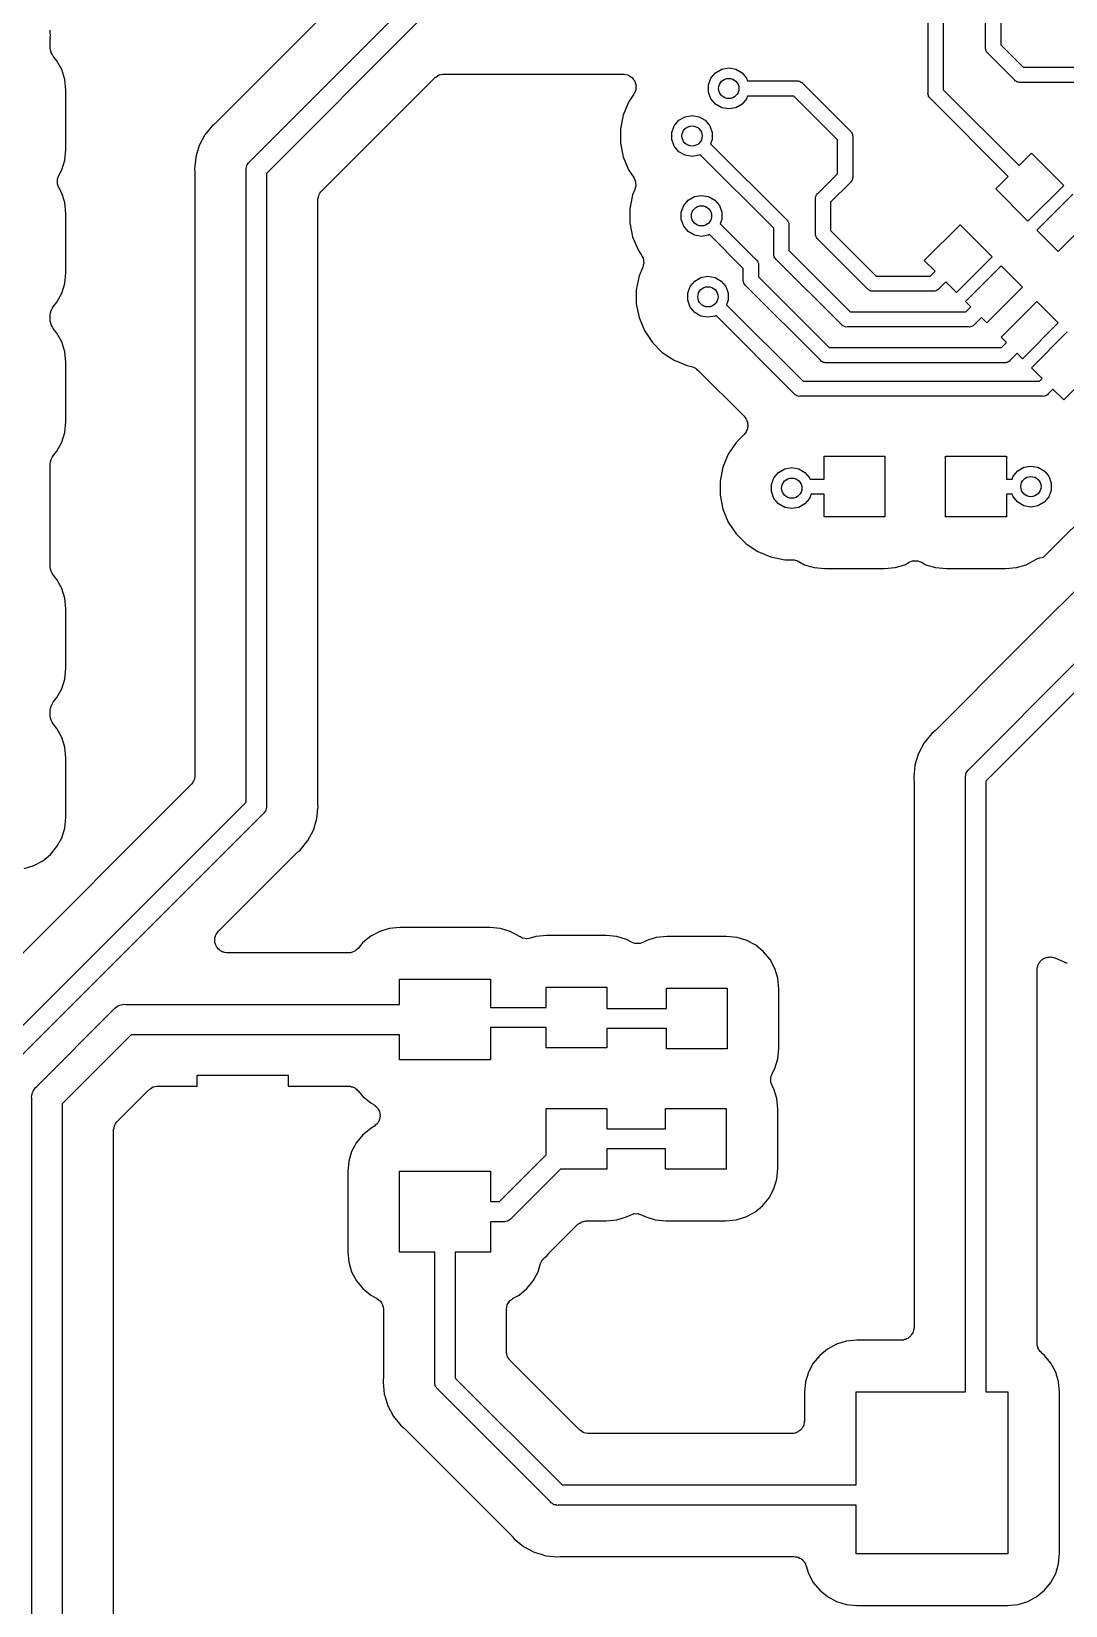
# Model space of a CAD drawing. Extents: x 552.7 to 632.3, y 410.9 to 459.8.
# Drawn here: x 580.66 to 590.88, y 419.6 to 435.16 of the extents above; entities that cross this region are included whole.
import ezdxf

# ---------------------------------------------------------------- set-up
doc = ezdxf.new("R2010")
doc.units = 0
doc.header["$MEASUREMENT"] = 0
doc.layers.add('BLACK', color=7, linetype='CONTINUOUS')

msp = doc.modelspace()

# ---------------------------------------------------------------- linework, layer by layer
at = {"layer": 'BLACK', "linetype": 'CONTINUOUS'}
for p, q in [((589.52, 434.558), (589.52, 435.924)), ((589.67, 435.896), (589.67, 434.585)), ((583.645, 435.425), (582.476, 434.255)), ((582.812, 433.874), (584.356, 435.418)), ((590.089, 435.004), (590.089, 435.503)), ((590.239, 435.475), (590.239, 435.031)), ((584.471, 435.25), (582.98, 433.759)), ((580.843, 435.153), (580.841, 435.175)), ((580.842, 435.088), (580.844, 435.095)), ((580.842, 434.999), (580.842, 435.088)), ((580.846, 435.127), (580.843, 435.153)), ((580.843, 435.153), (580.843, 435.153)), ((580.843, 435.101), (580.846, 435.127)), ((580.844, 435.095), (580.843, 435.101)), ((580.846, 434.978), (580.842, 434.999)), ((580.85, 434.957), (580.846, 434.978)), ((580.85, 434.956), (580.85, 434.957)), ((580.861, 434.937), (580.85, 434.956)), ((580.85, 434.956), (580.85, 434.956)), ((580.871, 434.919), (580.861, 434.937)), ((580.909, 434.873), (580.871, 434.919)), ((590.088, 434.994), (590.089, 435.004)), ((590.091, 434.984), (590.088, 434.994)), ((590.092, 434.974), (590.091, 434.984)), ((590.094, 434.971), (590.092, 434.974)), ((590.095, 434.968), (590.094, 434.971)), ((590.101, 434.96), (590.095, 434.968)), ((590.106, 434.951), (590.101, 434.96)), ((590.113, 434.945), (590.106, 434.951)), ((590.375, 434.683), (590.113, 434.945)), ((590.239, 435.031), (590.462, 434.809)), ((580.956, 434.785), (580.909, 434.873)), ((580.985, 434.689), (580.956, 434.785)), ((584.681, 434.73), (584.686, 434.732)), ((584.686, 434.732), (584.691, 434.734)), ((584.691, 434.734), (584.707, 434.737)), ((584.707, 434.737), (584.723, 434.742)), ((584.723, 434.742), (584.729, 434.741)), ((584.729, 434.741), (584.734, 434.742)), ((584.734, 434.742), (586.507, 434.742)), ((586.507, 434.742), (586.512, 434.741)), ((586.512, 434.741), (586.516, 434.742)), ((586.516, 434.742), (586.533, 434.737)), ((586.533, 434.737), (586.551, 434.734)), ((586.551, 434.734), (586.554, 434.732)), ((586.554, 434.732), (586.559, 434.731)), ((586.559, 434.731), (586.573, 434.721)), ((587.374, 434.7), (587.42, 434.754)), ((587.42, 434.754), (587.481, 434.79)), ((587.481, 434.79), (587.55, 434.802)), ((587.55, 434.802), (587.62, 434.79)), ((587.62, 434.79), (587.681, 434.754)), ((587.681, 434.754), (587.726, 434.7)), ((590.462, 434.809), (591.085, 434.809)), ((580.996, 434.583), (580.985, 434.689)), ((580.996, 433.995), (580.996, 434.583)), ((583.525, 433.585), (584.645, 434.705)), ((584.645, 434.705), (584.649, 434.708)), ((584.649, 434.708), (584.653, 434.712)), ((584.653, 434.712), (584.667, 434.721)), ((584.667, 434.721), (584.681, 434.73)), ((586.573, 434.721), (586.589, 434.712)), ((586.589, 434.712), (586.592, 434.709)), ((586.592, 434.709), (586.595, 434.707)), ((586.595, 434.707), (586.606, 434.692)), ((586.606, 434.692), (586.617, 434.678)), ((586.617, 434.678), (586.619, 434.675)), ((586.619, 434.675), (586.621, 434.671)), ((586.621, 434.671), (586.626, 434.654)), ((586.631, 434.585), (586.624, 434.568)), ((586.626, 434.654), (586.632, 434.637)), ((586.632, 434.593), (586.631, 434.589)), ((586.631, 434.589), (586.631, 434.585)), ((586.632, 434.637), (586.632, 434.633)), ((586.632, 434.633), (586.634, 434.629)), ((586.634, 434.629), (586.632, 434.611)), ((586.632, 434.611), (586.632, 434.593)), ((587.35, 434.634), (587.374, 434.7)), ((587.35, 434.564), (587.35, 434.634)), ((587.726, 434.7), (587.736, 434.674)), ((587.736, 434.674), (588.22, 434.674)), ((588.22, 434.674), (588.23, 434.675)), ((588.23, 434.675), (588.24, 434.672)), ((588.24, 434.672), (588.25, 434.67)), ((588.25, 434.67), (588.253, 434.669)), ((588.253, 434.669), (588.256, 434.668)), ((588.256, 434.668), (588.264, 434.662)), ((588.264, 434.662), (588.273, 434.657)), ((588.273, 434.657), (588.279, 434.65)), ((588.279, 434.65), (588.752, 434.177)), ((589.67, 434.585), (590.42, 433.836)), ((590.382, 434.675), (590.375, 434.683)), ((590.39, 434.67), (590.382, 434.675)), ((590.398, 434.665), (590.39, 434.67)), ((590.402, 434.664), (590.398, 434.665)), ((590.405, 434.662), (590.402, 434.664)), ((590.414, 434.66), (590.405, 434.662)), ((590.424, 434.658), (590.414, 434.66)), ((590.434, 434.659), (590.424, 434.658)), ((591.057, 434.659), (590.434, 434.659)), ((586.56, 434.465), (586.506, 434.336)), ((586.613, 434.544), (586.56, 434.465)), ((586.615, 434.548), (586.613, 434.544)), ((586.617, 434.551), (586.615, 434.548)), ((586.624, 434.568), (586.617, 434.551)), ((587.374, 434.497), (587.35, 434.564)), ((587.42, 434.443), (587.374, 434.497)), ((587.481, 434.408), (587.42, 434.443)), ((587.681, 434.443), (587.62, 434.408)), ((587.726, 434.497), (587.681, 434.443)), ((587.736, 434.524), (587.726, 434.497)), ((588.193, 434.524), (587.736, 434.524)), ((588.626, 434.09), (588.193, 434.524)), ((589.519, 434.548), (589.52, 434.558)), ((589.522, 434.538), (589.519, 434.548)), ((589.523, 434.528), (589.522, 434.538)), ((589.525, 434.525), (589.523, 434.528)), ((589.526, 434.522), (589.525, 434.525)), ((589.532, 434.514), (589.526, 434.522)), ((589.537, 434.505), (589.532, 434.514)), ((589.544, 434.499), (589.537, 434.505)), ((590.313, 433.73), (589.544, 434.499)), ((586.506, 434.336), (586.479, 434.199)), ((587.011, 434.231), (587.056, 434.285)), ((587.056, 434.285), (587.118, 434.32)), ((587.118, 434.32), (587.187, 434.332)), ((587.187, 434.332), (587.256, 434.32)), ((587.256, 434.32), (587.318, 434.285)), ((587.318, 434.285), (587.363, 434.231)), ((587.55, 434.396), (587.481, 434.408)), ((587.62, 434.408), (587.55, 434.396)), ((582.372, 434.139), (582.316, 434.034)), ((582.448, 434.232), (582.372, 434.139)), ((582.466, 434.247), (582.448, 434.232)), ((582.47, 434.252), (582.466, 434.247)), ((582.476, 434.255), (582.47, 434.252)), ((586.479, 434.199), (586.479, 434.059)), ((586.987, 434.164), (587.011, 434.231)), ((586.987, 434.094), (586.987, 434.164)), ((587.363, 434.231), (587.387, 434.164)), ((587.387, 434.164), (587.387, 434.094)), ((588.752, 434.177), (588.759, 434.171)), ((588.759, 434.171), (588.764, 434.162)), ((588.764, 434.162), (588.77, 434.154)), ((588.77, 434.154), (588.771, 434.151)), ((588.771, 434.151), (588.772, 434.148)), ((588.772, 434.148), (588.774, 434.138)), ((588.774, 434.138), (588.777, 434.128)), ((588.777, 434.128), (588.776, 434.118)), ((588.776, 434.118), (588.776, 433.729)), ((580.985, 433.89), (580.996, 433.995)), ((582.292, 433.957), (582.281, 433.919)), ((582.316, 434.034), (582.292, 433.957)), ((582.292, 433.957), (582.292, 433.957)), ((586.479, 434.059), (586.506, 433.923)), ((587.011, 434.028), (586.987, 434.094)), ((587.056, 433.974), (587.011, 434.028)), ((587.118, 433.938), (587.056, 433.974)), ((587.387, 434.094), (587.371, 434.051)), ((587.371, 434.051), (588.12, 433.302)), ((588.626, 433.756), (588.626, 434.09)), ((590.42, 433.836), (590.543, 433.96)), ((590.543, 433.96), (590.861, 433.641)), ((580.956, 433.794), (580.985, 433.89)), ((582.281, 433.919), (582.269, 433.8)), ((582.269, 433.8), (582.271, 433.776)), ((582.779, 433.809), (582.782, 433.822)), ((582.78, 433.796), (582.779, 433.809)), ((582.782, 433.822), (582.785, 433.835)), ((582.785, 433.835), (582.787, 433.839)), ((582.787, 433.839), (582.788, 433.843)), ((582.788, 433.843), (582.796, 433.854)), ((582.796, 433.854), (582.802, 433.865)), ((582.802, 433.865), (582.812, 433.874)), ((586.506, 433.923), (586.56, 433.794)), ((587.187, 433.926), (587.118, 433.938)), ((587.256, 433.938), (587.187, 433.926)), ((587.266, 433.944), (587.256, 433.938)), ((587.994, 433.216), (587.266, 433.944)), ((580.913, 433.698), (580.915, 433.702)), ((580.914, 433.68), (580.913, 433.698)), ((580.913, 433.662), (580.914, 433.68)), ((580.915, 433.658), (580.913, 433.662)), ((580.915, 433.706), (580.921, 433.722)), ((580.915, 433.702), (580.915, 433.706)), ((580.915, 433.653), (580.915, 433.658)), ((580.921, 433.637), (580.915, 433.653)), ((580.921, 433.722), (580.927, 433.739)), ((580.927, 433.739), (580.956, 433.794)), ((582.271, 433.776), (582.271, 433.77)), ((582.271, 433.77), (582.272, 433.764)), ((582.272, 433.764), (582.272, 428.506)), ((582.78, 428.479), (582.78, 433.796)), ((582.98, 433.759), (582.98, 427.504)), ((586.56, 433.794), (586.61, 433.718)), ((586.61, 433.718), (586.618, 433.701)), ((586.618, 433.701), (586.626, 433.685)), ((586.626, 433.685), (586.626, 433.681)), ((586.626, 433.681), (586.628, 433.677)), ((586.628, 433.677), (586.629, 433.66)), ((586.629, 433.66), (586.632, 433.642)), ((586.632, 433.642), (586.631, 433.638)), ((588.432, 433.562), (588.626, 433.756)), ((588.752, 433.67), (588.557, 433.476)), ((588.759, 433.676), (588.752, 433.67)), ((588.764, 433.685), (588.759, 433.676)), ((588.77, 433.693), (588.764, 433.685)), ((588.771, 433.696), (588.77, 433.693)), ((588.772, 433.699), (588.771, 433.696)), ((588.774, 433.709), (588.772, 433.699)), ((588.777, 433.719), (588.774, 433.709)), ((588.776, 433.729), (588.777, 433.719)), ((590.19, 433.606), (590.313, 433.73)), ((590.861, 433.641), (590.508, 433.288)), ((580.927, 433.62), (580.921, 433.637)), ((580.956, 433.565), (580.927, 433.62)), ((580.985, 433.47), (580.956, 433.565)), ((583.488, 433.507), (583.493, 433.523)), ((583.489, 433.501), (583.488, 433.507)), ((583.488, 433.496), (583.489, 433.501)), ((583.488, 427.536), (583.488, 433.496)), ((583.493, 433.523), (583.496, 433.539)), ((583.496, 433.539), (583.498, 433.544)), ((583.498, 433.544), (583.5, 433.549)), ((583.5, 433.549), (583.509, 433.563)), ((583.509, 433.563), (583.518, 433.577)), ((583.518, 433.577), (583.522, 433.581)), ((583.522, 433.581), (583.525, 433.585)), ((586.6, 433.546), (586.573, 433.409)), ((586.622, 433.599), (586.6, 433.546)), ((586.626, 433.616), (586.622, 433.599)), ((586.631, 433.633), (586.626, 433.616)), ((586.631, 433.638), (586.631, 433.633)), ((587.105, 433.441), (587.15, 433.495)), ((587.15, 433.495), (587.212, 433.53)), ((587.212, 433.53), (587.281, 433.542)), ((587.281, 433.542), (587.35, 433.53)), ((587.35, 433.53), (587.412, 433.495)), ((587.412, 433.495), (587.457, 433.441)), ((588.407, 433.514), (588.409, 433.523)), ((588.407, 433.504), (588.407, 433.514)), ((588.407, 433.167), (588.407, 433.504)), ((588.409, 433.523), (588.411, 433.533)), ((588.411, 433.533), (588.413, 433.536)), ((588.413, 433.539), (588.419, 433.547)), ((588.413, 433.536), (588.413, 433.539)), ((588.419, 433.547), (588.424, 433.556)), ((588.424, 433.556), (588.432, 433.562)), ((590.508, 433.288), (590.19, 433.606)), ((590.596, 433.199), (590.95, 433.553)), ((580.996, 433.364), (580.985, 433.47)), ((580.996, 432.776), (580.996, 433.364)), ((586.573, 433.409), (586.573, 433.27)), ((587.081, 433.375), (587.105, 433.441)), ((587.081, 433.304), (587.081, 433.375)), ((587.457, 433.441), (587.481, 433.375)), ((587.481, 433.375), (587.481, 433.304)), ((588.557, 433.476), (588.557, 433.195)), ((591.162, 433.341), (590.808, 432.987)), ((586.573, 433.27), (586.6, 433.133)), ((587.105, 433.238), (587.081, 433.304)), ((587.15, 433.184), (587.105, 433.238)), ((587.212, 433.148), (587.15, 433.184)), ((587.481, 433.304), (587.465, 433.261)), ((587.465, 433.261), (587.82, 432.906)), ((587.994, 432.968), (587.994, 433.216)), ((588.12, 433.302), (588.128, 433.296)), ((588.128, 433.296), (588.133, 433.287)), ((588.133, 433.287), (588.138, 433.279)), ((588.138, 433.279), (588.139, 433.276)), ((588.139, 433.276), (588.141, 433.273)), ((588.141, 433.273), (588.143, 433.263)), ((588.143, 433.263), (588.145, 433.253)), ((588.145, 433.253), (588.144, 433.244)), ((588.144, 433.244), (588.144, 432.996)), ((588.557, 433.195), (589.008, 432.744)), ((589.483, 432.899), (589.836, 433.252)), ((589.836, 433.252), (590.154, 432.934)), ((590.808, 432.987), (590.596, 433.199)), ((586.6, 433.133), (586.654, 433.004)), ((587.281, 433.136), (587.212, 433.148)), ((587.35, 433.148), (587.281, 433.136)), ((587.36, 433.154), (587.35, 433.148)), ((587.694, 432.82), (587.36, 433.154)), ((588.407, 433.157), (588.407, 433.167)), ((588.409, 433.148), (588.407, 433.157)), ((588.411, 433.138), (588.409, 433.148)), ((588.413, 433.135), (588.411, 433.138)), ((588.413, 433.132), (588.413, 433.135)), ((588.419, 433.124), (588.413, 433.132)), ((588.424, 433.115), (588.419, 433.124)), ((588.432, 433.109), (588.424, 433.115)), ((588.922, 432.618), (588.432, 433.109)), ((586.654, 433.004), (586.688, 432.952)), ((586.688, 432.952), (586.695, 432.936)), ((586.695, 432.936), (586.704, 432.92)), ((586.704, 432.92), (586.704, 432.916)), ((586.704, 432.916), (586.706, 432.912)), ((586.709, 432.868), (586.704, 432.851)), ((586.706, 432.912), (586.707, 432.894)), ((586.707, 432.894), (586.709, 432.876)), ((586.709, 432.876), (586.708, 432.872)), ((586.708, 432.872), (586.709, 432.868)), ((587.82, 432.906), (587.828, 432.9)), ((587.828, 432.9), (587.833, 432.891)), ((587.833, 432.891), (587.838, 432.883)), ((587.838, 432.883), (587.839, 432.88)), ((587.839, 432.88), (587.841, 432.877)), ((587.841, 432.877), (587.843, 432.867)), ((587.843, 432.867), (587.845, 432.857)), ((587.994, 432.958), (587.994, 432.968)), ((587.996, 432.949), (587.994, 432.958)), ((587.998, 432.939), (587.996, 432.949)), ((588, 432.936), (587.998, 432.939)), ((588, 432.933), (588, 432.936)), ((588.006, 432.924), (588, 432.933)), ((588.011, 432.916), (588.006, 432.924)), ((588.019, 432.909), (588.011, 432.916)), ((588.663, 432.265), (588.019, 432.909)), ((588.144, 432.996), (588.75, 432.391)), ((589.589, 432.793), (589.483, 432.899)), ((590.154, 432.934), (589.801, 432.581)), ((580.985, 432.67), (580.996, 432.776)), ((586.664, 432.746), (586.636, 432.609)), ((586.7, 432.833), (586.664, 432.746)), ((586.704, 432.851), (586.7, 432.833)), ((587.214, 432.695), (587.275, 432.73)), ((587.275, 432.73), (587.344, 432.742)), ((587.344, 432.742), (587.414, 432.73)), ((587.414, 432.73), (587.475, 432.695)), ((587.694, 432.707), (587.694, 432.82)), ((587.845, 432.857), (587.844, 432.848)), ((587.844, 432.848), (587.844, 432.735)), ((587.844, 432.735), (588.542, 432.037)), ((589.008, 432.744), (589.54, 432.744)), ((589.54, 432.744), (589.589, 432.793)), ((589.889, 432.492), (590.243, 432.846)), ((590.243, 432.846), (590.455, 432.634)), ((580.909, 432.486), (580.956, 432.575)), ((580.956, 432.575), (580.985, 432.67)), ((586.636, 432.609), (586.636, 432.469)), ((587.144, 432.574), (587.169, 432.641)), ((587.144, 432.504), (587.144, 432.574)), ((587.169, 432.641), (587.214, 432.695)), ((587.475, 432.695), (587.52, 432.641)), ((587.52, 432.641), (587.544, 432.574)), ((587.544, 432.574), (587.544, 432.504)), ((587.694, 432.697), (587.694, 432.707)), ((587.696, 432.687), (587.694, 432.697)), ((587.698, 432.677), (587.696, 432.687)), ((587.7, 432.675), (587.698, 432.677)), ((587.7, 432.671), (587.7, 432.675)), ((587.706, 432.663), (587.7, 432.671)), ((587.711, 432.655), (587.706, 432.663)), ((587.719, 432.648), (587.711, 432.655)), ((588.456, 431.911), (587.719, 432.648)), ((588.928, 432.611), (588.922, 432.618)), ((588.937, 432.606), (588.928, 432.611)), ((588.945, 432.6), (588.937, 432.606)), ((588.948, 432.599), (588.945, 432.6)), ((588.951, 432.598), (588.948, 432.599)), ((588.961, 432.596), (588.951, 432.598)), ((588.971, 432.593), (588.961, 432.596)), ((588.981, 432.594), (588.971, 432.593)), ((589.568, 432.594), (588.981, 432.594)), ((589.578, 432.593), (589.568, 432.594)), ((589.587, 432.596), (589.578, 432.593)), ((589.597, 432.598), (589.587, 432.596)), ((589.6, 432.599), (589.597, 432.598)), ((589.603, 432.6), (589.6, 432.599)), ((589.611, 432.606), (589.603, 432.6)), ((589.62, 432.611), (589.611, 432.606)), ((589.626, 432.618), (589.62, 432.611)), ((589.695, 432.687), (589.626, 432.618)), ((589.801, 432.581), (589.695, 432.687)), ((590.455, 432.634), (590.101, 432.28)), ((580.846, 432.381), (580.85, 432.402)), ((580.85, 432.403), (580.861, 432.422)), ((580.85, 432.402), (580.85, 432.403)), ((580.85, 432.403), (580.85, 432.403)), ((580.861, 432.422), (580.871, 432.441)), ((580.871, 432.441), (580.909, 432.486)), ((586.636, 432.469), (586.664, 432.333)), ((587.169, 432.438), (587.144, 432.504)), ((587.214, 432.384), (587.169, 432.438)), ((587.544, 432.504), (587.529, 432.461)), ((587.529, 432.461), (588.285, 431.705)), ((589.942, 432.439), (589.889, 432.492)), ((589.894, 432.391), (589.942, 432.439)), ((590.243, 432.139), (590.596, 432.492)), ((590.596, 432.492), (590.808, 432.28)), ((580.842, 432.36), (580.846, 432.381)), ((580.842, 432.307), (580.842, 432.36)), ((580.846, 432.286), (580.842, 432.307)), ((580.85, 432.265), (580.846, 432.286)), ((580.85, 432.264), (580.85, 432.265)), ((580.85, 432.263), (580.85, 432.264)), ((580.861, 432.245), (580.85, 432.263)), ((580.871, 432.226), (580.861, 432.245)), ((586.664, 432.333), (586.717, 432.204)), ((587.275, 432.348), (587.214, 432.384)), ((587.344, 432.336), (587.275, 432.348)), ((587.414, 432.348), (587.344, 432.336)), ((587.424, 432.354), (587.414, 432.348)), ((588.198, 431.579), (587.424, 432.354)), ((588.67, 432.257), (588.663, 432.265)), ((588.678, 432.252), (588.67, 432.257)), ((588.687, 432.247), (588.678, 432.252)), ((588.69, 432.246), (588.687, 432.247)), ((588.693, 432.244), (588.69, 432.246)), ((588.702, 432.242), (588.693, 432.244)), ((588.712, 432.24), (588.702, 432.242)), ((588.722, 432.241), (588.712, 432.24)), ((589.921, 432.241), (588.722, 432.241)), ((588.75, 432.391), (589.894, 432.391)), ((589.931, 432.24), (589.921, 432.241)), ((589.941, 432.242), (589.931, 432.24)), ((589.951, 432.244), (589.941, 432.242)), ((589.954, 432.246), (589.951, 432.244)), ((589.957, 432.247), (589.954, 432.246)), ((589.965, 432.252), (589.957, 432.247)), ((589.974, 432.257), (589.965, 432.252)), ((589.98, 432.265), (589.974, 432.257)), ((590.048, 432.333), (589.98, 432.265)), ((590.101, 432.28), (590.048, 432.333)), ((590.808, 432.28), (590.455, 431.927)), ((580.909, 432.18), (580.871, 432.226)), ((580.956, 432.092), (580.909, 432.18)), ((580.985, 431.996), (580.956, 432.092)), ((586.717, 432.204), (586.795, 432.088)), ((586.795, 432.088), (586.893, 431.989)), ((590.296, 432.086), (590.243, 432.139)), ((590.247, 432.037), (590.296, 432.086)), ((590.543, 431.838), (590.897, 432.192)), ((580.996, 431.891), (580.985, 431.996)), ((586.893, 431.989), (587.009, 431.912)), ((588.542, 432.037), (590.247, 432.037)), ((590.402, 431.98), (590.333, 431.911)), ((590.455, 431.927), (590.402, 431.98)), ((580.996, 431.303), (580.996, 431.891)), ((587.009, 431.912), (587.138, 431.858)), ((587.138, 431.858), (587.179, 431.85)), ((587.179, 431.85), (587.193, 431.845)), ((587.193, 431.845), (587.207, 431.841)), ((587.207, 431.841), (587.213, 431.837)), ((587.213, 431.837), (587.22, 431.834)), ((587.22, 431.834), (587.231, 431.824)), ((587.231, 431.824), (587.244, 431.815)), ((587.244, 431.815), (587.702, 431.357)), ((588.462, 431.904), (588.456, 431.911)), ((588.471, 431.899), (588.462, 431.904)), ((588.479, 431.893), (588.471, 431.899)), ((588.482, 431.892), (588.479, 431.893)), ((588.485, 431.89), (588.482, 431.892)), ((588.495, 431.889), (588.485, 431.89)), ((588.504, 431.886), (588.495, 431.889)), ((588.514, 431.887), (588.504, 431.886)), ((590.275, 431.887), (588.514, 431.887)), ((590.285, 431.886), (590.275, 431.887)), ((590.294, 431.889), (590.285, 431.886)), ((590.304, 431.89), (590.294, 431.889)), ((590.307, 431.892), (590.304, 431.89)), ((590.31, 431.893), (590.307, 431.892)), ((590.318, 431.899), (590.31, 431.893)), ((590.327, 431.904), (590.318, 431.899)), ((590.333, 431.911), (590.327, 431.904)), ((590.649, 431.732), (590.543, 431.838)), ((591.215, 431.874), (590.861, 431.52)), ((588.285, 431.705), (590.622, 431.705)), ((590.622, 431.705), (590.649, 431.732)), ((590.755, 431.626), (590.708, 431.579)), ((590.861, 431.52), (590.755, 431.626)), ((588.205, 431.571), (588.198, 431.579)), ((588.213, 431.567), (588.205, 431.571)), ((588.222, 431.561), (588.213, 431.567)), ((588.225, 431.56), (588.222, 431.561)), ((588.228, 431.558), (588.225, 431.56)), ((588.238, 431.557), (588.228, 431.558)), ((588.247, 431.554), (588.238, 431.557)), ((588.257, 431.555), (588.247, 431.554)), ((590.65, 431.555), (588.257, 431.555)), ((590.66, 431.554), (590.65, 431.555)), ((590.669, 431.557), (590.66, 431.554)), ((590.679, 431.558), (590.669, 431.557)), ((590.682, 431.56), (590.679, 431.558)), ((590.685, 431.561), (590.682, 431.56)), ((590.693, 431.567), (590.685, 431.561)), ((590.702, 431.571), (590.693, 431.567)), ((590.708, 431.579), (590.702, 431.571)), ((587.702, 431.357), (587.708, 431.348)), ((587.708, 431.348), (587.716, 431.34)), ((587.716, 431.34), (587.721, 431.33)), ((587.721, 431.33), (587.727, 431.321)), ((587.727, 431.321), (587.73, 431.31)), ((587.73, 431.31), (587.735, 431.3)), ((580.956, 431.101), (580.985, 431.197)), ((580.985, 431.197), (580.996, 431.303)), ((587.702, 431.178), (587.623, 431.098)), ((587.708, 431.187), (587.702, 431.178)), ((587.716, 431.194), (587.708, 431.187)), ((587.721, 431.205), (587.716, 431.194)), ((587.727, 431.214), (587.721, 431.205)), ((587.73, 431.224), (587.727, 431.214)), ((587.735, 431.234), (587.73, 431.224)), ((587.735, 431.3), (587.736, 431.289)), ((587.736, 431.246), (587.735, 431.234)), ((587.736, 431.289), (587.739, 431.278)), ((587.739, 431.256), (587.736, 431.246)), ((587.739, 431.278), (587.738, 431.267)), ((587.738, 431.267), (587.739, 431.256)), ((580.871, 430.967), (580.909, 431.013)), ((580.909, 431.013), (580.956, 431.101)), ((587.623, 431.098), (587.545, 430.982)), ((580.842, 430.887), (580.846, 430.908)), ((580.842, 429.868), (580.842, 430.887)), ((580.846, 430.908), (580.85, 430.929)), ((580.85, 430.93), (580.861, 430.949)), ((580.85, 430.929), (580.85, 430.93)), ((580.85, 430.93), (580.85, 430.93)), ((580.861, 430.949), (580.871, 430.967)), ((587.492, 430.853), (587.465, 430.717)), ((587.545, 430.982), (587.492, 430.853)), ((588.103, 430.838), (588.173, 430.85)), ((588.173, 430.85), (588.242, 430.838)), ((588.494, 430.737), (588.494, 430.962)), ((588.494, 430.962), (589.094, 430.962)), ((589.094, 430.962), (589.094, 430.362)), ((589.694, 430.362), (589.694, 430.962)), ((589.694, 430.962), (590.294, 430.962)), ((590.294, 430.962), (590.294, 430.737)), ((590.407, 430.818), (590.468, 430.853)), ((590.468, 430.853), (590.537, 430.865)), ((590.537, 430.865), (590.607, 430.853)), ((590.607, 430.853), (590.668, 430.818)), ((587.465, 430.717), (587.465, 430.577)), ((587.973, 430.682), (587.997, 430.748)), ((587.997, 430.748), (588.042, 430.802)), ((588.042, 430.802), (588.103, 430.838)), ((588.242, 430.838), (588.303, 430.802)), ((588.303, 430.802), (588.348, 430.748)), ((588.348, 430.748), (588.353, 430.737)), ((588.353, 430.737), (588.494, 430.737)), ((590.294, 430.737), (590.352, 430.737)), ((590.352, 430.737), (590.361, 430.764)), ((590.361, 430.764), (590.407, 430.818)), ((590.668, 430.818), (590.713, 430.764)), ((590.713, 430.764), (590.737, 430.697)), ((590.737, 430.697), (590.737, 430.627)), ((587.465, 430.577), (587.492, 430.44)), ((587.973, 430.612), (587.973, 430.682)), ((587.997, 430.545), (587.973, 430.612)), ((588.042, 430.491), (587.997, 430.545)), ((588.348, 430.545), (588.303, 430.491)), ((588.364, 430.587), (588.348, 430.545)), ((588.494, 430.587), (588.364, 430.587)), ((588.494, 430.362), (588.494, 430.587)), ((590.352, 430.587), (590.294, 430.587)), ((590.294, 430.587), (590.294, 430.362)), ((590.361, 430.561), (590.352, 430.587)), ((590.407, 430.507), (590.361, 430.561)), ((590.663, 429.965), (591.299, 430.602)), ((590.713, 430.561), (590.668, 430.507)), ((590.737, 430.627), (590.713, 430.561)), ((587.492, 430.44), (587.545, 430.311)), ((588.103, 430.456), (588.042, 430.491)), ((588.173, 430.444), (588.103, 430.456)), ((588.242, 430.456), (588.173, 430.444)), ((588.303, 430.491), (588.242, 430.456)), ((590.468, 430.471), (590.407, 430.507)), ((590.537, 430.459), (590.468, 430.471)), ((590.607, 430.471), (590.537, 430.459)), ((590.668, 430.507), (590.607, 430.471)), ((587.545, 430.311), (587.623, 430.196)), ((589.094, 430.362), (588.494, 430.362)), ((590.294, 430.362), (589.694, 430.362)), ((587.623, 430.196), (587.721, 430.097)), ((587.721, 430.097), (587.837, 430.019)), ((587.837, 430.019), (587.966, 429.966)), ((587.966, 429.966), (588.103, 429.939)), ((588.103, 429.939), (588.177, 429.939)), ((588.177, 429.939), (588.186, 429.937)), ((588.186, 429.937), (588.195, 429.938)), ((588.195, 429.938), (588.207, 429.933)), ((588.207, 429.933), (588.22, 429.931)), ((588.22, 429.931), (588.228, 429.927)), ((588.228, 429.927), (588.237, 429.924)), ((588.237, 429.924), (588.299, 429.89)), ((589.29, 429.89), (589.334, 429.914)), ((589.334, 429.914), (589.351, 429.92)), ((589.351, 429.92), (589.368, 429.927)), ((589.368, 429.927), (589.372, 429.927)), ((589.372, 429.927), (589.376, 429.928)), ((589.376, 429.928), (589.394, 429.928)), ((589.394, 429.928), (589.412, 429.928)), ((589.412, 429.928), (589.416, 429.927)), ((589.416, 429.927), (589.42, 429.927)), ((589.42, 429.927), (589.437, 429.92)), ((589.437, 429.92), (589.454, 429.914)), ((589.454, 429.914), (589.499, 429.89)), ((591.316, 429.975), (590.425, 429.085)), ((590.49, 429.89), (590.584, 429.941)), ((590.584, 429.941), (590.585, 429.942)), ((590.585, 429.942), (590.588, 429.943)), ((590.588, 429.943), (590.589, 429.944)), ((590.589, 429.944), (590.591, 429.944)), ((590.591, 429.944), (590.597, 429.947)), ((590.597, 429.947), (590.609, 429.953)), ((590.609, 429.953), (590.618, 429.955)), ((590.618, 429.955), (590.626, 429.958)), ((590.626, 429.958), (590.663, 429.965)), ((580.846, 429.847), (580.842, 429.868)), ((580.85, 429.826), (580.846, 429.847)), ((580.85, 429.825), (580.85, 429.826)), ((580.85, 429.826), (580.85, 429.826)), ((580.861, 429.806), (580.85, 429.825)), ((580.871, 429.788), (580.861, 429.806)), ((580.909, 429.742), (580.871, 429.788)), ((588.299, 429.89), (588.395, 429.861)), ((588.395, 429.861), (588.501, 429.851)), ((588.501, 429.851), (589.088, 429.851)), ((589.088, 429.851), (589.194, 429.861)), ((589.194, 429.861), (589.29, 429.89)), ((589.499, 429.89), (589.595, 429.861)), ((589.595, 429.861), (589.701, 429.851)), ((589.701, 429.851), (590.288, 429.851)), ((592.218, 429.876), (590.09, 427.749)), ((590.288, 429.851), (590.394, 429.861)), ((590.394, 429.861), (590.49, 429.89)), ((580.956, 429.654), (580.909, 429.742)), ((580.985, 429.558), (580.956, 429.654)), ((580.996, 429.452), (580.985, 429.558)), ((580.996, 428.865), (580.996, 429.452)), ((590.425, 429.085), (589.586, 428.245)), ((590.425, 429.085), (590.425, 429.085)), ((580.985, 428.759), (580.996, 428.865)), ((589.922, 427.864), (590.999, 428.941)), ((580.909, 428.575), (580.956, 428.663)), ((580.956, 428.663), (580.985, 428.759)), ((580.85, 428.492), (580.861, 428.51)), ((580.861, 428.51), (580.871, 428.529)), ((580.871, 428.529), (580.909, 428.575)), ((582.272, 428.506), (582.272, 428.506)), ((582.272, 428.506), (582.272, 427.804)), ((580.842, 428.448), (580.846, 428.469)), ((580.842, 428.395), (580.842, 428.448)), ((580.846, 428.374), (580.842, 428.395)), ((580.846, 428.469), (580.85, 428.491)), ((580.85, 428.353), (580.846, 428.374)), ((580.85, 428.491), (580.85, 428.492)), ((580.85, 428.491), (580.85, 428.491)), ((580.85, 428.352), (580.85, 428.353)), ((580.861, 428.333), (580.85, 428.352)), ((580.85, 428.352), (580.85, 428.352)), ((582.78, 428.31), (582.78, 428.479)), ((582.78, 428.479), (582.78, 428.479)), ((580.871, 428.315), (580.861, 428.333)), ((580.909, 428.269), (580.871, 428.315)), ((580.956, 428.181), (580.909, 428.269)), ((582.78, 428.159), (582.78, 428.31)), ((589.558, 428.222), (589.482, 428.129)), ((589.576, 428.237), (589.558, 428.222)), ((589.58, 428.242), (589.576, 428.237)), ((589.586, 428.245), (589.58, 428.242)), ((580.985, 428.085), (580.956, 428.181)), ((580.996, 427.979), (580.985, 428.085)), ((582.78, 427.541), (582.78, 428.159)), ((582.78, 428.159), (582.78, 428.159)), ((589.482, 428.129), (589.426, 428.024)), ((580.996, 427.391), (580.996, 427.979)), ((589.391, 427.909), (589.379, 427.79)), ((589.403, 427.95), (589.391, 427.909)), ((589.426, 428.024), (589.403, 427.95)), ((589.403, 427.95), (589.403, 427.95)), ((582.251, 427.737), (582.242, 427.723)), ((582.26, 427.751), (582.251, 427.737)), ((582.262, 427.756), (582.26, 427.751)), ((582.264, 427.761), (582.262, 427.756)), ((582.267, 427.777), (582.264, 427.761)), ((582.272, 427.793), (582.267, 427.777)), ((582.272, 427.804), (582.271, 427.799)), ((582.271, 427.799), (582.272, 427.793)), ((589.379, 427.79), (589.381, 427.766)), ((589.381, 427.766), (589.381, 427.76)), ((589.381, 427.76), (589.382, 427.754)), ((589.382, 427.754), (589.382, 422.348)), ((589.889, 427.799), (589.892, 427.812)), ((589.89, 427.786), (589.889, 427.799)), ((589.89, 421.71), (589.89, 427.786)), ((589.892, 427.812), (589.895, 427.825)), ((589.895, 427.825), (589.897, 427.829)), ((589.897, 427.829), (589.898, 427.833)), ((589.898, 427.833), (589.906, 427.844)), ((589.906, 427.844), (589.912, 427.855)), ((589.912, 427.855), (589.922, 427.864)), ((590.09, 427.749), (590.09, 421.71)), ((582.235, 427.715), (579.606, 425.085)), ((582.238, 427.719), (582.235, 427.715)), ((582.242, 427.723), (582.238, 427.719)), ((579.942, 424.704), (582.78, 427.541)), ((582.948, 427.426), (580.11, 424.589)), ((582.958, 427.435), (582.948, 427.426)), ((582.964, 427.446), (582.958, 427.435)), ((582.972, 427.457), (582.964, 427.446)), ((582.973, 427.461), (582.972, 427.457)), ((582.975, 427.465), (582.973, 427.461)), ((582.978, 427.478), (582.975, 427.465)), ((582.981, 427.491), (582.978, 427.478)), ((582.98, 427.504), (582.981, 427.491)), ((583.479, 427.381), (583.489, 427.476)), ((583.489, 427.53), (583.488, 427.536)), ((583.489, 427.524), (583.489, 427.53)), ((583.491, 427.5), (583.489, 427.524)), ((583.489, 427.476), (583.491, 427.5)), ((583.489, 427.476), (583.489, 427.476)), ((580.956, 427.19), (580.985, 427.286)), ((580.985, 427.286), (580.996, 427.391)), ((583.388, 427.161), (583.444, 427.266)), ((583.444, 427.266), (583.479, 427.381)), ((580.909, 427.102), (580.956, 427.19)), ((583.312, 427.068), (583.388, 427.161)), ((580.68, 426.914), (580.768, 426.961)), ((580.768, 426.961), (580.845, 427.024)), ((580.845, 427.024), (580.909, 427.102)), ((582.507, 426.267), (583.284, 427.045)), ((583.284, 427.045), (583.29, 427.048)), ((583.29, 427.048), (583.294, 427.053)), ((583.294, 427.053), (583.312, 427.068)), ((580.584, 426.885), (580.68, 426.914)), ((582.47, 426.188), (582.471, 426.193)), ((582.471, 426.172), (582.47, 426.188)), ((582.471, 426.199), (582.477, 426.215)), ((582.471, 426.193), (582.471, 426.199)), ((582.471, 426.155), (582.471, 426.172)), ((582.477, 426.215), (582.481, 426.231)), ((582.481, 426.231), (582.485, 426.235)), ((582.485, 426.235), (582.486, 426.24)), ((582.486, 426.24), (582.497, 426.253)), ((582.497, 426.253), (582.507, 426.267)), ((584.01, 426.216), (583.933, 426.153)), ((584.099, 426.264), (584.01, 426.216)), ((584.194, 426.293), (584.099, 426.264)), ((584.3, 426.303), (584.194, 426.293)), ((585.188, 426.303), (584.3, 426.303)), ((585.294, 426.293), (585.188, 426.303)), ((585.389, 426.264), (585.294, 426.293)), ((585.489, 426.211), (585.389, 426.264)), ((585.491, 426.21), (585.489, 426.211)), ((585.504, 426.201), (585.491, 426.21)), ((585.508, 426.2), (585.504, 426.201)), ((585.512, 426.198), (585.508, 426.2)), ((585.53, 426.195), (585.512, 426.198)), ((585.547, 426.191), (585.53, 426.195)), ((585.551, 426.192), (585.547, 426.191)), ((585.555, 426.191), (585.551, 426.192)), ((585.573, 426.194), (585.555, 426.191)), ((585.591, 426.196), (585.573, 426.194)), ((585.644, 426.213), (585.591, 426.196)), ((585.75, 426.223), (585.644, 426.213)), ((586.338, 426.223), (585.75, 426.223)), ((586.444, 426.213), (586.338, 426.223)), ((586.539, 426.184), (586.444, 426.213)), ((586.588, 426.157), (586.539, 426.184)), ((586.739, 426.174), (586.708, 426.157)), ((586.834, 426.203), (586.739, 426.174)), ((586.94, 426.213), (586.834, 426.203)), ((587.528, 426.213), (586.94, 426.213)), ((587.634, 426.203), (587.528, 426.213)), ((587.729, 426.174), (587.634, 426.203)), ((587.818, 426.126), (587.729, 426.174)), ((582.473, 426.15), (582.471, 426.155)), ((582.474, 426.144), (582.473, 426.15)), ((582.481, 426.129), (582.474, 426.144)), ((582.486, 426.113), (582.481, 426.129)), ((582.49, 426.109), (582.486, 426.113)), ((582.492, 426.104), (582.49, 426.109)), ((582.504, 426.092), (582.492, 426.104)), ((582.515, 426.08), (582.504, 426.092)), ((582.52, 426.077), (582.515, 426.08)), ((582.524, 426.073), (582.52, 426.077)), ((582.539, 426.066), (582.524, 426.073)), ((582.553, 426.058), (582.539, 426.066)), ((582.559, 426.057), (582.553, 426.058)), ((582.564, 426.054), (582.559, 426.057)), ((582.58, 426.053), (582.564, 426.054)), ((582.596, 426.05), (582.58, 426.053)), ((583.788, 426.05), (582.596, 426.05)), ((583.8, 426.052), (583.788, 426.05)), ((583.812, 426.052), (583.8, 426.052)), ((583.822, 426.056), (583.812, 426.052)), ((583.832, 426.058), (583.822, 426.056)), ((583.842, 426.064), (583.832, 426.058)), ((583.853, 426.068), (583.842, 426.064)), ((583.861, 426.075), (583.853, 426.068)), ((583.87, 426.08), (583.861, 426.075)), ((583.878, 426.089), (583.87, 426.08)), ((583.887, 426.096), (583.878, 426.089)), ((583.933, 426.153), (583.887, 426.096)), ((586.606, 426.152), (586.588, 426.157)), ((586.622, 426.145), (586.606, 426.152)), ((586.626, 426.145), (586.622, 426.145)), ((586.63, 426.144), (586.626, 426.145)), ((586.648, 426.144), (586.63, 426.144)), ((586.666, 426.144), (586.648, 426.144)), ((586.67, 426.145), (586.666, 426.144)), ((586.674, 426.145), (586.67, 426.145)), ((586.691, 426.152), (586.674, 426.145)), ((586.708, 426.157), (586.691, 426.152)), ((587.895, 426.063), (587.818, 426.126)), ((587.958, 425.986), (587.895, 426.063)), ((588.006, 425.897), (587.958, 425.986)), ((588.035, 425.802), (588.006, 425.897)), ((590.598, 425.884), (590.6, 425.898)), ((590.598, 422.191), (590.598, 425.884)), ((590.6, 425.898), (590.601, 425.912)), ((590.601, 425.912), (590.604, 425.919)), ((590.604, 425.919), (590.606, 425.928)), ((590.606, 425.928), (590.613, 425.94)), ((590.613, 425.94), (590.618, 425.952)), ((590.618, 425.952), (590.624, 425.959)), ((590.624, 425.959), (590.628, 425.966)), ((590.628, 425.966), (590.638, 425.975)), ((590.638, 425.975), (590.648, 425.985)), ((590.648, 425.985), (590.655, 425.989)), ((590.655, 425.989), (590.661, 425.994)), ((590.661, 425.994), (590.675, 425.999)), ((590.675, 425.999), (590.687, 426.005)), ((590.687, 426.005), (590.695, 426.006)), ((590.695, 426.006), (590.703, 426.009)), ((590.703, 426.009), (590.717, 426.009)), ((590.717, 426.009), (590.731, 426.011)), ((590.731, 426.011), (590.739, 426.009)), ((590.739, 426.009), (590.747, 426.009)), ((590.747, 426.009), (590.76, 426.005)), ((590.76, 426.005), (590.774, 426.002)), ((590.774, 426.002), (590.897, 425.95)), ((584.294, 425.542), (584.294, 425.792)), ((584.294, 425.792), (585.194, 425.792)), ((585.194, 425.792), (585.194, 425.512)), ((585.744, 425.512), (585.744, 425.712)), ((585.744, 425.712), (586.344, 425.712)), ((586.344, 425.712), (586.344, 425.502)), ((588.045, 425.696), (588.035, 425.802)), ((586.934, 425.502), (586.934, 425.702)), ((586.934, 425.702), (587.534, 425.702)), ((587.534, 425.702), (587.534, 425.102)), ((588.045, 425.108), (588.045, 425.696)), ((580.709, 424.731), (581.471, 425.493)), ((581.471, 425.493), (581.484, 425.509)), ((581.484, 425.509), (581.501, 425.519)), ((581.501, 425.519), (581.518, 425.53)), ((581.518, 425.53), (581.524, 425.532)), ((581.524, 425.532), (581.53, 425.535)), ((581.53, 425.535), (581.55, 425.539)), ((581.55, 425.539), (581.569, 425.544)), ((581.569, 425.544), (581.589, 425.542)), ((581.589, 425.542), (584.294, 425.542)), ((585.194, 425.512), (585.744, 425.512)), ((586.344, 425.502), (586.934, 425.502)), ((581.644, 425.242), (580.96, 424.558)), ((584.294, 425.242), (581.644, 425.242)), ((584.294, 424.992), (584.294, 425.242)), ((585.744, 425.312), (585.194, 425.312)), ((585.194, 425.312), (585.194, 424.992)), ((585.744, 425.112), (585.744, 425.312)), ((586.934, 425.302), (586.344, 425.302)), ((586.344, 425.302), (586.344, 425.112)), ((586.934, 425.102), (586.934, 425.302)), ((586.344, 425.112), (585.744, 425.112)), ((587.534, 425.102), (586.934, 425.102)), ((588.035, 425.002), (588.045, 425.108)), ((585.194, 424.992), (584.294, 424.992)), ((588.006, 424.907), (588.035, 425.002)), ((582.294, 424.734), (582.294, 424.842)), ((582.294, 424.842), (583.194, 424.842)), ((583.194, 424.842), (583.194, 424.734)), ((587.966, 424.816), (587.967, 424.82)), ((587.966, 424.798), (587.966, 424.816)), ((587.966, 424.78), (587.966, 424.798)), ((587.967, 424.776), (587.966, 424.78)), ((587.967, 424.824), (587.974, 424.84)), ((587.967, 424.82), (587.967, 424.824)), ((587.967, 424.772), (587.967, 424.776)), ((587.974, 424.755), (587.967, 424.772)), ((587.974, 424.84), (587.979, 424.858)), ((587.979, 424.858), (588.006, 424.907)), ((580.658, 424.633), (580.663, 424.653)), ((580.66, 424.613), (580.658, 424.633)), ((580.663, 424.653), (580.667, 424.672)), ((580.667, 424.672), (580.67, 424.678)), ((580.67, 424.678), (580.672, 424.684)), ((580.672, 424.684), (580.683, 424.701)), ((580.683, 424.701), (580.693, 424.718)), ((580.693, 424.718), (580.709, 424.731)), ((581.505, 424.385), (581.817, 424.697)), ((581.817, 424.697), (581.822, 424.7)), ((581.822, 424.7), (581.826, 424.704)), ((581.826, 424.704), (581.84, 424.713)), ((581.84, 424.713), (581.853, 424.722)), ((581.853, 424.722), (581.859, 424.724)), ((581.859, 424.724), (581.864, 424.726)), ((581.864, 424.726), (581.88, 424.729)), ((581.88, 424.729), (581.896, 424.734)), ((581.896, 424.734), (581.902, 424.733)), ((581.902, 424.733), (581.907, 424.734)), ((581.907, 424.734), (582.294, 424.734)), ((583.194, 424.734), (583.788, 424.734)), ((583.788, 424.734), (583.8, 424.732)), ((583.8, 424.732), (583.812, 424.732)), ((583.812, 424.732), (583.822, 424.728)), ((583.822, 424.728), (583.832, 424.726)), ((583.832, 424.726), (583.842, 424.72)), ((583.842, 424.72), (583.853, 424.716)), ((583.853, 424.716), (583.861, 424.709)), ((583.861, 424.709), (583.87, 424.704)), ((583.87, 424.704), (583.878, 424.695)), ((583.878, 424.695), (583.887, 424.688)), ((583.887, 424.688), (583.933, 424.631)), ((583.933, 424.631), (584.01, 424.568)), ((587.979, 424.738), (587.974, 424.755)), ((587.996, 424.707), (587.979, 424.738)), ((588.025, 424.612), (587.996, 424.707)), ((580.66, 418.127), (580.66, 424.613)), ((580.96, 424.558), (580.96, 418.182)), ((584.01, 424.568), (584.036, 424.554)), ((584.036, 424.554), (584.039, 424.551)), ((584.039, 424.551), (584.043, 424.55)), ((584.043, 424.55), (584.056, 424.538)), ((584.056, 424.538), (584.07, 424.527)), ((584.07, 424.527), (584.073, 424.523)), ((584.073, 424.523), (584.076, 424.52)), ((584.076, 424.52), (584.084, 424.505)), ((584.084, 424.505), (584.094, 424.489)), ((584.094, 424.489), (584.095, 424.485)), ((584.095, 424.485), (584.097, 424.482)), ((584.097, 424.482), (584.099, 424.464)), ((584.099, 424.464), (584.103, 424.446)), ((585.744, 424.053), (585.744, 424.512)), ((585.744, 424.512), (586.344, 424.512)), ((586.344, 424.512), (586.344, 424.312)), ((586.924, 424.312), (586.924, 424.512)), ((586.924, 424.512), (587.524, 424.512)), ((587.524, 424.512), (587.524, 423.912)), ((588.035, 424.506), (588.025, 424.612)), ((588.035, 423.918), (588.035, 424.506)), ((581.468, 424.306), (581.473, 424.322)), ((581.469, 424.3), (581.468, 424.306)), ((581.473, 424.322), (581.476, 424.338)), ((581.476, 424.338), (581.478, 424.343)), ((581.478, 424.343), (581.48, 424.349)), ((581.48, 424.349), (581.489, 424.362)), ((581.489, 424.362), (581.498, 424.376)), ((581.498, 424.376), (581.502, 424.38)), ((581.502, 424.38), (581.505, 424.385)), ((584.01, 424.316), (583.933, 424.253)), ((584.036, 424.33), (584.01, 424.316)), ((584.039, 424.333), (584.036, 424.33)), ((584.043, 424.334), (584.039, 424.333)), ((584.056, 424.346), (584.043, 424.334)), ((584.07, 424.357), (584.056, 424.346)), ((584.073, 424.361), (584.07, 424.357)), ((584.076, 424.364), (584.073, 424.361)), ((584.084, 424.379), (584.076, 424.364)), ((584.094, 424.395), (584.084, 424.379)), ((584.095, 424.399), (584.094, 424.395)), ((584.097, 424.402), (584.095, 424.399)), ((584.099, 424.42), (584.097, 424.402)), ((584.103, 424.438), (584.099, 424.42)), ((584.103, 424.446), (584.102, 424.442)), ((584.102, 424.442), (584.103, 424.438)), ((586.344, 424.312), (586.924, 424.312)), ((581.468, 424.295), (581.469, 424.3)), ((581.468, 418.445), (581.468, 424.295)), ((583.87, 424.176), (583.822, 424.087)), ((583.933, 424.253), (583.87, 424.176)), ((583.793, 423.992), (583.783, 423.886)), ((583.822, 424.087), (583.793, 423.992)), ((585.283, 423.592), (585.744, 424.053)), ((586.924, 424.112), (586.344, 424.112)), ((586.344, 424.112), (586.344, 423.912)), ((586.924, 423.912), (586.924, 424.112)), ((583.783, 423.886), (583.783, 423.098)), ((584.294, 423.092), (584.294, 423.892)), ((584.294, 423.892), (585.194, 423.892)), ((585.194, 423.892), (585.194, 423.592)), ((585.885, 423.912), (585.398, 423.424)), ((586.344, 423.912), (585.885, 423.912)), ((587.524, 423.912), (586.924, 423.912)), ((588.025, 423.812), (588.035, 423.918)), ((587.948, 423.628), (587.996, 423.717)), ((587.996, 423.717), (588.025, 423.812)), ((585.194, 423.592), (585.283, 423.592)), ((587.808, 423.488), (587.885, 423.551)), ((587.885, 423.551), (587.948, 423.628)), ((585.32, 423.392), (585.194, 423.392)), ((585.194, 423.392), (585.194, 423.092)), ((585.333, 423.391), (585.32, 423.392)), ((585.346, 423.394), (585.333, 423.391)), ((585.359, 423.397), (585.346, 423.394)), ((585.363, 423.399), (585.359, 423.397)), ((585.367, 423.4), (585.363, 423.399)), ((585.378, 423.408), (585.367, 423.4)), ((585.389, 423.414), (585.378, 423.408)), ((585.398, 423.424), (585.389, 423.414)), ((586.06, 423.367), (586.064, 423.371)), ((586.064, 423.371), (586.078, 423.38)), ((586.078, 423.38), (586.092, 423.389)), ((586.092, 423.389), (586.097, 423.39)), ((586.097, 423.39), (586.102, 423.393)), ((586.102, 423.393), (586.118, 423.396)), ((586.118, 423.396), (586.134, 423.4)), ((586.134, 423.4), (586.14, 423.4)), ((586.14, 423.4), (586.145, 423.401)), ((586.145, 423.401), (586.338, 423.401)), ((586.338, 423.401), (586.444, 423.411)), ((586.444, 423.411), (586.539, 423.44)), ((586.539, 423.44), (586.574, 423.459)), ((586.574, 423.459), (586.591, 423.465)), ((586.591, 423.465), (586.608, 423.471)), ((586.608, 423.471), (586.612, 423.471)), ((586.612, 423.471), (586.616, 423.473)), ((586.616, 423.473), (586.634, 423.472)), ((586.634, 423.472), (586.652, 423.473)), ((586.652, 423.473), (586.656, 423.471)), ((586.656, 423.471), (586.66, 423.471)), ((586.66, 423.471), (586.677, 423.465)), ((586.677, 423.465), (586.694, 423.459)), ((586.694, 423.459), (586.729, 423.44)), ((586.729, 423.44), (586.824, 423.411)), ((586.824, 423.411), (586.93, 423.401)), ((586.93, 423.401), (587.518, 423.401)), ((587.518, 423.401), (587.624, 423.411)), ((587.624, 423.411), (587.719, 423.44)), ((587.719, 423.44), (587.808, 423.488)), ((585.779, 423.088), (586.056, 423.364)), ((586.056, 423.364), (586.06, 423.367)), ((583.783, 423.098), (583.793, 422.992)), ((584.644, 423.092), (584.294, 423.092)), ((584.644, 421.81), (584.644, 423.092)), ((585.194, 423.092), (584.844, 423.092)), ((584.844, 423.092), (584.844, 421.847)), ((585.731, 423.04), (585.756, 423.06)), ((585.756, 423.06), (585.771, 423.078)), ((585.771, 423.078), (585.776, 423.082)), ((585.776, 423.082), (585.779, 423.088)), ((583.793, 422.992), (583.822, 422.897)), ((585.666, 422.897), (585.69, 422.978)), ((585.69, 422.978), (585.697, 422.992)), ((585.697, 422.992), (585.703, 423.006)), ((585.703, 423.006), (585.707, 423.012)), ((585.707, 423.012), (585.71, 423.018)), ((585.71, 423.018), (585.721, 423.028)), ((585.721, 423.028), (585.731, 423.04)), ((583.822, 422.897), (583.87, 422.808)), ((583.87, 422.808), (583.933, 422.731)), ((585.555, 422.731), (585.618, 422.808)), ((585.618, 422.808), (585.666, 422.897)), ((583.933, 422.731), (584.01, 422.668)), ((584.01, 422.668), (584.069, 422.636)), ((584.069, 422.636), (584.071, 422.635)), ((584.071, 422.635), (584.072, 422.634)), ((584.072, 422.634), (584.088, 422.621)), ((584.088, 422.621), (584.104, 422.609)), ((584.104, 422.609), (584.105, 422.607)), ((584.105, 422.607), (584.106, 422.606)), ((584.106, 422.606), (584.116, 422.589)), ((585.372, 422.589), (585.382, 422.606)), ((585.382, 422.606), (585.383, 422.607)), ((585.383, 422.607), (585.384, 422.609)), ((585.384, 422.609), (585.4, 422.621)), ((585.4, 422.621), (585.415, 422.634)), ((585.415, 422.634), (585.417, 422.635)), ((585.417, 422.635), (585.419, 422.636)), ((585.419, 422.636), (585.478, 422.668)), ((585.478, 422.668), (585.555, 422.731)), ((584.116, 422.589), (584.127, 422.572)), ((584.127, 422.572), (584.127, 422.57)), ((584.127, 422.57), (584.128, 422.568)), ((584.128, 422.568), (584.132, 422.548)), ((584.132, 422.548), (584.136, 422.528)), ((584.136, 422.528), (584.136, 422.526)), ((584.136, 422.526), (584.136, 422.524)), ((584.136, 422.524), (584.136, 421.842)), ((585.352, 422.528), (585.356, 422.548)), ((585.352, 422.526), (585.352, 422.528)), ((585.352, 422.524), (585.352, 422.526)), ((585.352, 422.11), (585.352, 422.524)), ((585.356, 422.548), (585.36, 422.568)), ((585.36, 422.568), (585.361, 422.57)), ((585.361, 422.572), (585.372, 422.589)), ((585.361, 422.57), (585.361, 422.572)), ((589.365, 422.285), (589.358, 422.276)), ((589.369, 422.295), (589.365, 422.285)), ((589.374, 422.305), (589.369, 422.295)), ((589.376, 422.316), (589.374, 422.305)), ((589.38, 422.326), (589.376, 422.316)), ((589.382, 422.348), (589.38, 422.337)), ((589.38, 422.337), (589.38, 422.326)), ((588.526, 422.134), (588.449, 422.071)), ((588.615, 422.182), (588.526, 422.134)), ((588.71, 422.211), (588.615, 422.182)), ((588.816, 422.221), (588.71, 422.211)), ((589.255, 422.221), (588.816, 422.221)), ((589.266, 422.223), (589.255, 422.221)), ((589.277, 422.223), (589.266, 422.223)), ((589.287, 422.227), (589.277, 422.223)), ((589.298, 422.229), (589.287, 422.227)), ((589.308, 422.234), (589.298, 422.229)), ((589.319, 422.238), (589.308, 422.234)), ((589.327, 422.245), (589.319, 422.238)), ((589.337, 422.251), (589.327, 422.245)), ((589.344, 422.259), (589.337, 422.251)), ((589.352, 422.266), (589.344, 422.259)), ((589.358, 422.276), (589.352, 422.266)), ((590.6, 422.179), (590.598, 422.191)), ((590.6, 422.167), (590.6, 422.179)), ((590.604, 422.158), (590.6, 422.167)), ((590.606, 422.147), (590.604, 422.158)), ((590.612, 422.137), (590.606, 422.147)), ((590.616, 422.126), (590.612, 422.137)), ((590.622, 422.118), (590.616, 422.126)), ((585.353, 422.105), (585.352, 422.11)), ((585.352, 422.099), (585.353, 422.105)), ((585.357, 422.083), (585.352, 422.099)), ((585.36, 422.067), (585.357, 422.083)), ((585.362, 422.062), (585.36, 422.067)), ((585.364, 422.057), (585.362, 422.062)), ((585.373, 422.043), (585.364, 422.057)), ((585.382, 422.029), (585.373, 422.043)), ((585.386, 422.025), (585.382, 422.029)), ((585.389, 422.021), (585.386, 422.025)), ((586.075, 421.335), (585.389, 422.021)), ((588.386, 421.994), (588.338, 421.905)), ((588.449, 422.071), (588.386, 421.994)), ((590.628, 422.109), (590.622, 422.118)), ((590.637, 422.102), (590.628, 422.109)), ((590.644, 422.093), (590.637, 422.102)), ((590.671, 422.071), (590.644, 422.093)), ((590.734, 421.994), (590.671, 422.071)), ((590.782, 421.905), (590.734, 421.994)), ((584.135, 421.83), (584.133, 421.806)), ((584.136, 421.842), (584.135, 421.836)), ((584.135, 421.836), (584.135, 421.83)), ((584.844, 421.847), (585.902, 420.79)), ((588.338, 421.905), (588.309, 421.81)), ((590.811, 421.81), (590.782, 421.905)), ((584.133, 421.806), (584.145, 421.687)), ((584.145, 421.687), (584.152, 421.662)), ((584.152, 421.662), (584.152, 421.661)), ((584.152, 421.661), (584.18, 421.572)), ((584.643, 421.797), (584.644, 421.81)), ((584.646, 421.784), (584.643, 421.797)), ((584.649, 421.771), (584.646, 421.784)), ((584.651, 421.767), (584.649, 421.771)), ((584.652, 421.763), (584.651, 421.767)), ((584.66, 421.752), (584.652, 421.763)), ((584.666, 421.741), (584.66, 421.752)), ((584.676, 421.732), (584.666, 421.741)), ((585.787, 420.622), (584.676, 421.732)), ((588.309, 421.81), (588.299, 421.704)), ((588.299, 421.704), (588.299, 421.425)), ((588.81, 420.79), (588.81, 421.71)), ((588.81, 421.71), (589.89, 421.71)), ((590.09, 421.71), (590.31, 421.71)), ((590.31, 421.71), (590.31, 420.11)), ((590.821, 421.704), (590.811, 421.81)), ((590.821, 420.116), (590.821, 421.704)), ((584.18, 421.572), (584.236, 421.467)), ((584.236, 421.467), (584.312, 421.374)), ((584.312, 421.374), (584.33, 421.359)), ((584.33, 421.359), (584.334, 421.354)), ((584.334, 421.354), (584.34, 421.351)), ((584.34, 421.351), (585.405, 420.285)), ((588.275, 421.353), (588.269, 421.343)), ((588.282, 421.361), (588.275, 421.353)), ((588.286, 421.372), (588.282, 421.361)), ((588.291, 421.381), (588.286, 421.372)), ((588.293, 421.392), (588.291, 421.381)), ((588.297, 421.403), (588.293, 421.392)), ((588.299, 421.425), (588.297, 421.414)), ((588.297, 421.414), (588.297, 421.403)), ((586.08, 421.332), (586.075, 421.335)), ((586.083, 421.327), (586.08, 421.332)), ((586.098, 421.319), (586.083, 421.327)), ((586.111, 421.309), (586.098, 421.319)), ((586.117, 421.308), (586.111, 421.309)), ((586.121, 421.305), (586.117, 421.308)), ((586.138, 421.302), (586.121, 421.305)), ((586.154, 421.298), (586.138, 421.302)), ((586.159, 421.299), (586.154, 421.298)), ((586.165, 421.298), (586.159, 421.299)), ((588.172, 421.298), (586.165, 421.298)), ((588.183, 421.3), (588.172, 421.298)), ((588.194, 421.3), (588.183, 421.3)), ((588.204, 421.303), (588.194, 421.3)), ((588.215, 421.305), (588.204, 421.303)), ((588.225, 421.311), (588.215, 421.305)), ((588.235, 421.315), (588.225, 421.311)), ((588.244, 421.322), (588.235, 421.315)), ((588.254, 421.327), (588.244, 421.322)), ((588.261, 421.336), (588.254, 421.327)), ((588.269, 421.343), (588.261, 421.336)), ((585.902, 420.79), (588.81, 420.79)), ((585.795, 420.612), (585.787, 420.622)), ((585.807, 420.605), (585.795, 420.612)), ((585.817, 420.598), (585.807, 420.605)), ((585.822, 420.596), (585.817, 420.598)), ((585.826, 420.594), (585.822, 420.596)), ((585.839, 420.592), (585.826, 420.594)), ((585.852, 420.588), (585.839, 420.592)), ((585.865, 420.59), (585.852, 420.588)), ((588.81, 420.59), (585.865, 420.59)), ((588.81, 420.11), (588.81, 420.59)), ((585.405, 420.285), (585.409, 420.28)), ((585.409, 420.28), (585.413, 420.276)), ((585.413, 420.276), (585.428, 420.258)), ((585.428, 420.258), (585.521, 420.182)), ((585.521, 420.182), (585.627, 420.125)), ((585.627, 420.125), (585.697, 420.104)), ((585.697, 420.104), (585.697, 420.104)), ((585.697, 420.104), (585.741, 420.09)), ((590.31, 420.11), (588.81, 420.11)), ((590.811, 420.01), (590.821, 420.116)), ((585.741, 420.09), (585.86, 420.079)), ((585.86, 420.079), (585.884, 420.081)), ((585.884, 420.081), (585.89, 420.081)), ((585.89, 420.081), (585.897, 420.082)), ((585.897, 420.082), (588.194, 420.082)), ((588.194, 420.082), (588.208, 420.079)), ((588.208, 420.079), (588.222, 420.078)), ((588.222, 420.078), (588.229, 420.075)), ((588.229, 420.075), (588.237, 420.074)), ((588.237, 420.074), (588.25, 420.067)), ((588.25, 420.067), (588.263, 420.061)), ((588.263, 420.061), (588.269, 420.056)), ((588.269, 420.056), (588.275, 420.052)), ((588.275, 420.052), (588.285, 420.041)), ((588.285, 420.041), (588.295, 420.031)), ((588.295, 420.031), (588.299, 420.024)), ((588.299, 420.024), (588.304, 420.018)), ((588.304, 420.018), (588.309, 420.004)), ((588.309, 420.004), (588.315, 419.991)), ((588.315, 419.991), (588.338, 419.915)), ((590.782, 419.915), (590.811, 420.01)), ((588.338, 419.915), (588.386, 419.826)), ((588.386, 419.826), (588.449, 419.749)), ((590.671, 419.749), (590.734, 419.826)), ((590.734, 419.826), (590.782, 419.915)), ((588.449, 419.749), (588.526, 419.686)), ((588.526, 419.686), (588.615, 419.638)), ((588.615, 419.638), (588.71, 419.609)), ((590.41, 419.609), (590.505, 419.638)), ((590.505, 419.638), (590.594, 419.686)), ((590.594, 419.686), (590.671, 419.749)), ((588.71, 419.609), (588.816, 419.599)), ((588.816, 419.599), (590.304, 419.599)), ((590.304, 419.599), (590.41, 419.609))]:
    msp.add_line(p, q, dxfattribs=at)
at = {"layer": 'BLACK'}
for centre in [(587.55, 434.599), (587.187, 434.129), (587.281, 433.339), (587.344, 432.539), (588.173, 430.647), (590.537, 430.662)]:
    msp.add_circle(centre, 0.1, dxfattribs=at)

doc.saveas('drawing.dxf')
